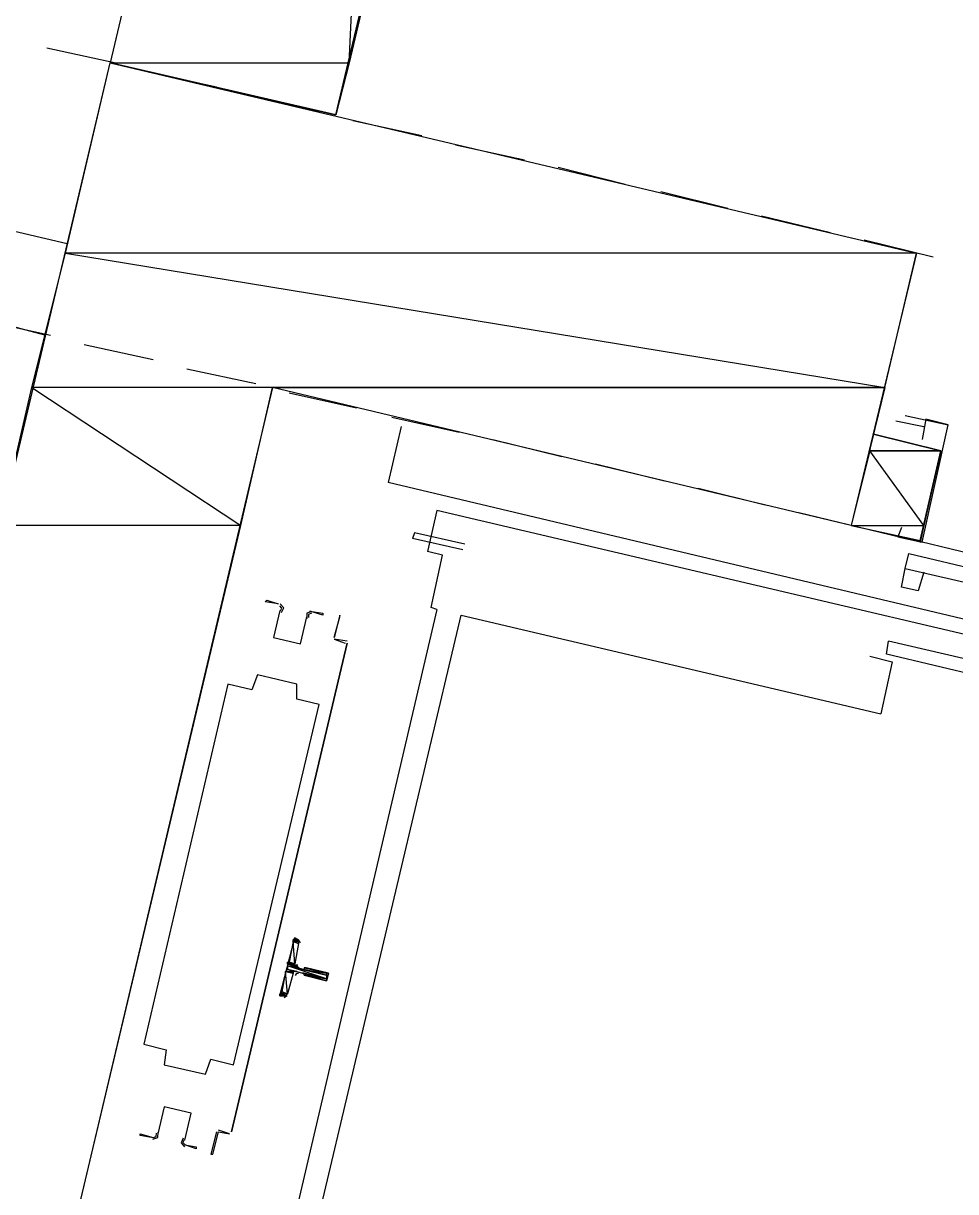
# Model space of a CAD drawing. Header units: feet. Extents: x -84 to 198, y -22 to 181.
# Drawn here: x 58.21 to 64.87, y 57.87 to 66.22 of the extents above; entities that cross this region are included whole.
import ezdxf

# ---------------------------------------------------------------- set-up
doc = ezdxf.new("R2010")
doc.units = ezdxf.units.FT
for name, color, linetype in [('A-LINEA', 7, 'CONTINUOUS'), ('A-LINEA-FINA', 9, 'CONTINUOUS'), ('A-MURO-CONCRETO', 8, 'CONTINUOUS')]:
    doc.layers.add(name, color=color, linetype=linetype)

msp = doc.modelspace()

# ---------------------------------------------------------------- linework, layer by layer
at = {"layer": 'A-LINEA'}
for p, q in [((58.3733, 66.0444), (58.8667, 65.9378)), ((58.3733, 66.0444), (58.8667, 65.9378)), ((59.1067, 65.8711), (59.5867, 65.7644)), ((59.1067, 65.8711), (59.5867, 65.7644)), ((59.84, 65.6978), (60.32, 65.5911)), ((59.84, 65.6978), (60.32, 65.5911)), ((60.56, 65.5244), (61.0533, 65.4178)), ((60.56, 65.5244), (61.0533, 65.4178)), ((61.2933, 65.3511), (61.7867, 65.2444)), ((61.2933, 65.3511), (61.7867, 65.2444)), ((62.0267, 65.1911), (62.5067, 65.0711)), ((62.0267, 65.1911), (62.5067, 65.0711)), ((62.76, 65.0178), (63.24, 64.8978)), ((62.76, 65.0178), (63.24, 64.8978)), ((63.48, 64.8444), (63.9733, 64.7244)), ((63.48, 64.8444), (63.9733, 64.7244)), ((58.52, 64.6444), (58, 64.7644)), ((58.52, 64.6444), (58, 64.7644)), ((64.2133, 64.6711), (64.7067, 64.5511)), ((64.2133, 64.6711), (64.7067, 64.5511)), ((58.36, 63.9911), (57.8533, 64.1244)), ((58.36, 63.9911), (57.8533, 64.1244)), ((57.92, 64.0978), (58.4, 63.9911)), ((57.92, 64.0978), (58.4, 63.9911)), ((58.64, 63.9244), (59.1333, 63.8178)), ((58.64, 63.9244), (59.1333, 63.8178)), ((59.3733, 63.7511), (59.8667, 63.6444)), ((59.3733, 63.7511), (59.8667, 63.6444)), ((60.1067, 63.5778), (60.5867, 63.4711)), ((60.1067, 63.5778), (60.5867, 63.4711)), ((60.84, 63.4044), (61.32, 63.2978)), ((60.84, 63.4044), (61.32, 63.2978)), ((64.44, 63.3778), (64.64, 63.3378)), ((64.5067, 63.4178), (64.8133, 63.3511)), ((60.9067, 63.3378), (60.8133, 62.9378)), ((60.9067, 63.3378), (60.8133, 62.9378)), ((61.56, 63.2444), (62.0533, 63.1244)), ((61.56, 63.2444), (62.0533, 63.1244)), ((64.6133, 62.5244), (64.76, 63.1644)), ((64.6133, 62.5244), (64.76, 63.1644)), ((62.2933, 63.0711), (62.7867, 62.9511)), ((62.2933, 63.0711), (62.7867, 62.9511)), ((68.7333, 61.0578), (60.8133, 62.9378)), ((68.7333, 61.0578), (60.8133, 62.9378)), ((63.0267, 62.8978), (63.5067, 62.7778)), ((63.0267, 62.8978), (63.5067, 62.7778)), ((61.16, 62.7378), (61.0933, 62.4444)), ((61.16, 62.7378), (61.0933, 62.4444)), ((68.1333, 61.0978), (61.16, 62.7378)), ((68.1333, 61.0978), (61.16, 62.7378)), ((63.7467, 62.7244), (64.24, 62.6044)), ((63.7467, 62.7244), (64.24, 62.6044)), ((61.3467, 62.4578), (60.9867, 62.5378)), ((61.3467, 62.4578), (60.9867, 62.5378)), ((64.48, 62.5511), (64.9733, 62.4311)), ((64.48, 62.5511), (64.9733, 62.4311)), ((64.5333, 62.4311), (68.0667, 61.5911)), ((64.5333, 62.4311), (68.0667, 61.5911)), ((64.5067, 62.3244), (68.04, 61.4978)), ((64.5067, 62.3244), (68.04, 61.4978)), ((64.64, 62.2978), (64.6, 62.1644)), ((64.64, 62.2978), (64.6, 62.1644)), ((61.16, 62.0311), (59.84, 56.3911)), ((61.16, 62.0311), (59.84, 56.3911)), ((60, 56.3511), (61.3333, 61.9911)), ((60, 56.3511), (61.3333, 61.9911)), ((61.3333, 61.9911), (64.3333, 61.2844)), ((61.3333, 61.9911), (64.3333, 61.2844)), ((60.52, 61.7911), (59.6933, 58.2978)), ((59.6933, 58.2978), (60.52, 61.7911)), ((60.52, 61.7911), (59.6933, 58.2978)), ((59.6933, 58.2978), (60.52, 61.7911)), ((60.52, 61.8044), (60.4267, 61.8178)), ((60.4267, 61.8178), (60.5067, 61.7911)), ((60.52, 61.8044), (60.4267, 61.8178)), ((60.4267, 61.8178), (60.5067, 61.7911)), ((60.44, 61.8178), (60.44, 61.8178)), ((60.44, 61.8178), (60.44, 61.8178)), ((60.44, 61.8178), (60.44, 61.8178)), ((60.44, 61.8178), (60.44, 61.8178)), ((60.5067, 61.7911), (60.5067, 61.7911)), ((60.5067, 61.7911), (60.5067, 61.7911)), ((64.3733, 61.7111), (64.3867, 61.8044)), ((64.3733, 61.7111), (64.3867, 61.8044)), ((67.92, 60.9778), (64.3867, 61.8044)), ((67.92, 60.9778), (64.3867, 61.8044)), ((67.8933, 60.8711), (64.3733, 61.7111)), ((67.8933, 60.8711), (64.3733, 61.7111)), ((60.1733, 59.6444), (60.1467, 59.4978)), ((60.1733, 59.6444), (60.1467, 59.4978)), ((60.1864, 59.6479), (60.1713, 59.6706)), ((60.1864, 59.6479), (60.1713, 59.6706)), ((60.1733, 59.4711), (60.2133, 59.4578)), ((60.1733, 59.4711), (60.2133, 59.4578)), ((60.1333, 59.4311), (60.0933, 59.2844)), ((60.1333, 59.4311), (60.0933, 59.2844)), ((60.0687, 59.2583), (60.0924, 59.2718)), ((60.0687, 59.2583), (60.0924, 59.2718)), ((59.68, 58.2844), (59.6, 58.3111)), ((59.68, 58.2844), (59.6, 58.3111)), ((59.6, 58.2978), (59.6, 58.2978)), ((59.6, 58.2978), (59.6, 58.2978)), ((59.68, 58.2978), (59.68, 58.2978)), ((59.68, 58.2978), (59.68, 58.2978)), ((59.68, 58.2978), (59.68, 58.2978)), ((59.68, 58.2978), (59.68, 58.2978))]:
    msp.add_line(p, q, dxfattribs=at)
for points in [[(60.44, 65.5644), (62.6667, 74.9644), (61.0533, 75.3511), (58.8267, 65.9378), (60.44, 65.5644)], [(60.44, 65.5644), (62.6667, 74.9644), (61.0533, 75.3511), (58.8267, 65.9378), (60.44, 65.5644)], [(62.2, 54.5244), (61.7467, 52.5778), (55.9867, 53.9378), (58.8267, 65.9378), (64.5867, 64.5778), (64.12, 62.6311), (59.9867, 63.6178), (58.0667, 55.4978), (62.2, 54.5244)], [(62.2, 54.5244), (61.7467, 52.5778), (55.9867, 53.9378), (58.8267, 65.9378), (64.5867, 64.5778), (64.12, 62.6311), (59.9867, 63.6178), (58.0667, 55.4978), (62.2, 54.5244)], [(64.48, 62.6178), (64.4533, 62.5511), (64.6267, 62.5111), (64.8133, 63.3511), (64.6533, 63.3911), (64.6267, 63.2444)], [(64.48, 62.6178), (64.4533, 62.5511), (64.6267, 62.5111), (64.8133, 63.3511), (64.6533, 63.3911), (64.6267, 63.2444)], [(64.76, 63.1644), (64.28, 63.2844), (64.12, 62.6311), (64.6133, 62.5244)], [(64.76, 63.1644), (64.28, 63.2844), (64.12, 62.6311), (64.6133, 62.5244)], [(61.36, 62.4978), (61, 62.5778), (60.9867, 62.5378)], [(61.36, 62.4978), (61, 62.5778), (60.9867, 62.5378)], [(61.16, 62.0311), (61.12, 62.0444), (61.2, 62.4178), (61.0933, 62.4444)], [(61.16, 62.0311), (61.12, 62.0444), (61.2, 62.4178), (61.0933, 62.4444)], [(64.6, 62.1644), (64.48, 62.1911), (64.5067, 62.3244), (64.5333, 62.4311)], [(64.6, 62.1644), (64.48, 62.1911), (64.5067, 62.3244), (64.5333, 62.4311)], [(60.0267, 62.0711), (59.9333, 62.0844), (59.9467, 62.0978), (60.0267, 62.0711)], [(60.0267, 62.0711), (59.9333, 62.0844), (59.9467, 62.0978), (60.0267, 62.0711)], [(60.044, 62.0208), (60.0531, 62.0409), (60.0381, 62.0572)], [(60.044, 62.0208), (60.0531, 62.0409), (60.0381, 62.0572)], [(60.051, 62.0095), (60.0663, 62.043), (60.0413, 62.0701)], [(60.051, 62.0095), (60.0663, 62.043), (60.0413, 62.0701)], [(60.0397, 62.0235), (59.9942, 61.8309), (60.1869, 61.7853), (60.2325, 61.9779)], [(60.0397, 62.0235), (59.9942, 61.8309), (60.1869, 61.7853), (60.2325, 61.9779)], [(60.0397, 62.0235), (59.9942, 61.8309), (60.1869, 61.7853), (60.2325, 61.9779)], [(60.0397, 62.0235), (59.9942, 61.8309), (60.1869, 61.7853), (60.2325, 61.9779)], [(60.2673, 62.017), (60.2329, 62.0039), (60.2315, 61.9671)], [(60.2673, 62.017), (60.2329, 62.0039), (60.2315, 61.9671)], [(60.2644, 62.004), (60.2438, 61.9961), (60.2429, 61.9741)], [(60.2644, 62.004), (60.2438, 61.9961), (60.2429, 61.9741)], [(60.2533, 62.0178), (60.3467, 62.0044), (60.3467, 61.9911), (60.2533, 62.0178)], [(60.2533, 62.0178), (60.3467, 62.0044), (60.3467, 61.9911), (60.2533, 62.0178)], [(60.4267, 61.8311), (60.4667, 61.9778), (60.4667, 61.9911), (60.4267, 61.8311)], [(60.4267, 61.8311), (60.4667, 61.9778), (60.4667, 61.9911), (60.4267, 61.8311)], [(64.2533, 61.6978), (64.4133, 61.6578), (64.3333, 61.2844)], [(64.2533, 61.6978), (64.4133, 61.6578), (64.3333, 61.2844)], [(59.6667, 61.4978), (59.0667, 58.9244), (59.2267, 58.8844), (59.2133, 58.7778), (59.5067, 58.7111), (59.5467, 58.8178), (59.7067, 58.7778), (60.32, 61.3511), (60.16, 61.3911), (60.16, 61.4978), (59.88, 61.5644), (59.84, 61.4578), (59.6667, 61.4978)], [(59.6667, 61.4978), (59.0667, 58.9244), (59.2267, 58.8844), (59.2133, 58.7778), (59.5067, 58.7111), (59.5467, 58.8178), (59.7067, 58.7778), (60.32, 61.3511), (60.16, 61.3911), (60.16, 61.4978), (59.88, 61.5644), (59.84, 61.4578), (59.6667, 61.4978)], [(60.0667, 59.2711), (60.04, 59.2711), (60.1467, 59.6844), (60.16, 59.6711)], [(60.0667, 59.2711), (60.04, 59.2711), (60.1467, 59.6844), (60.16, 59.6711)], [(60.16, 59.4444), (60.2, 59.4311), (60.2, 59.4311)], [(60.16, 59.4444), (60.2, 59.4311), (60.2, 59.4311)], [(60.1605, 59.4957), (60.163, 59.4806), (60.1754, 59.4716)], [(60.1605, 59.4957), (60.163, 59.4806), (60.1754, 59.4716)], [(60.2267, 59.4711), (60.3867, 59.4311), (60.3733, 59.3778), (60.2133, 59.4178)], [(60.2267, 59.4711), (60.2133, 59.4711), (60.2133, 59.4711)], [(60.2267, 59.4711), (60.3867, 59.4311), (60.3733, 59.3778), (60.2133, 59.4178)], [(60.2267, 59.4711), (60.2133, 59.4711), (60.2133, 59.4711)], [(60.1713, 59.4306), (60.1562, 59.4281), (60.1472, 59.4157)], [(60.1713, 59.4306), (60.1562, 59.4281), (60.1472, 59.4157)], [(59.3603, 58.2387), (59.4058, 58.4313), (59.2131, 58.4769), (59.1675, 58.2843)], [(59.3603, 58.2387), (59.4058, 58.4313), (59.2131, 58.4769), (59.1675, 58.2843)], [(59.3603, 58.2387), (59.4058, 58.4313), (59.2131, 58.4769), (59.1675, 58.2843)], [(59.3603, 58.2387), (59.4058, 58.4313), (59.2131, 58.4769), (59.1675, 58.2843)], [(59.12, 58.2578), (59.04, 58.2711), (59.04, 58.2844), (59.1333, 58.2578)], [(59.12, 58.2578), (59.04, 58.2711), (59.04, 58.2844), (59.1333, 58.2578)], [(59.1327, 58.2453), (59.1671, 58.2583), (59.1685, 58.2951)], [(59.1327, 58.2453), (59.1671, 58.2583), (59.1685, 58.2951)], [(59.1356, 58.2583), (59.1562, 58.2661), (59.1571, 58.2882)], [(59.1356, 58.2583), (59.1562, 58.2661), (59.1571, 58.2882)], [(59.5867, 58.2978), (59.5467, 58.1378), (59.56, 58.1378), (59.6, 58.2978), (59.68, 58.2844)], [(59.5867, 58.2978), (59.5467, 58.1378), (59.56, 58.1378), (59.6, 58.2978), (59.68, 58.2844)], [(59.349, 58.2527), (59.3337, 58.2192), (59.3587, 58.1921)], [(59.349, 58.2527), (59.3337, 58.2192), (59.3587, 58.1921)], [(59.356, 58.2414), (59.3469, 58.2213), (59.3619, 58.205)], [(59.356, 58.2414), (59.3469, 58.2213), (59.3619, 58.205)], [(59.36, 58.2044), (59.44, 58.1911), (59.44, 58.1778), (59.36, 58.2044)], [(59.36, 58.2044), (59.44, 58.1911), (59.44, 58.1778), (59.36, 58.2044)]]:
    msp.add_lwpolyline(points, dxfattribs=at)
at = {"layer": 'A-LINEA-FINA'}
for p, q in [((60.1333, 59.6711), (60.1733, 59.6578)), ((60.1333, 59.6711), (60.1733, 59.6711)), ((60.1333, 59.6711), (60.1733, 59.6578)), ((60.1333, 59.6711), (60.1733, 59.6711)), ((60.1467, 59.6844), (60.16, 59.6711)), ((60.1467, 59.6844), (60.16, 59.6711)), ((60.08, 59.4444), (60.1333, 59.4311)), ((60.08, 59.4444), (60.1333, 59.4311)), ((60.08, 59.4444), (60.1333, 59.4311)), ((60.08, 59.4444), (60.1333, 59.4311)), ((60.0933, 59.4978), (60.16, 59.4711)), ((60.0933, 59.4978), (60.16, 59.4844)), ((60.0933, 59.4978), (60.1467, 59.4844)), ((60.0933, 59.4978), (60.16, 59.4711)), ((60.0933, 59.4978), (60.16, 59.4844)), ((60.0933, 59.4978), (60.1467, 59.4844)), ((60.0933, 59.4578), (60.1467, 59.4444)), ((60.0933, 59.4578), (60.1467, 59.4444)), ((60.2133, 59.4711), (60.3867, 59.4311)), ((60.2133, 59.4711), (60.3867, 59.4311)), ((60.2133, 59.4711), (60.3867, 59.4311)), ((60.2133, 59.4711), (60.3867, 59.4311)), ((60.2133, 59.4578), (60.3733, 59.4178)), ((60.2133, 59.4578), (60.3733, 59.4178)), ((60.2133, 59.4311), (60.3733, 59.3911)), ((60.2133, 59.4311), (60.3733, 59.3911)), ((60.2133, 59.4178), (60.3733, 59.3778)), ((60.2133, 59.4178), (60.3733, 59.3778)), ((60.04, 59.2844), (60.08, 59.2711)), ((60.04, 59.2844), (60.08, 59.2711)), ((60.04, 59.2711), (60.0667, 59.2711)), ((60.04, 59.2711), (60.0667, 59.2711)), ((60.0533, 59.2844), (60.08, 59.2711)), ((60.0533, 59.2844), (60.08, 59.2711))]:
    msp.add_line(p, q, dxfattribs=at)
for points in [[(60.1067, 59.5111), (60.1467, 59.4978), (60.1333, 59.6578), (60.1067, 59.5111)], [(60.1067, 59.5111), (60.1467, 59.4978), (60.1333, 59.6578), (60.1067, 59.5111)], [(60.1333, 59.6711), (60.1733, 59.6711), (60.1467, 59.6844), (60.1333, 59.6711)], [(60.1333, 59.6711), (60.1733, 59.6711), (60.1467, 59.6844), (60.1333, 59.6711)], [(60.1733, 59.6711), (60.1333, 59.6711), (60.1733, 59.6578), (60.1733, 59.6711)], [(60.1733, 59.6578), (60.1333, 59.6711), (60.1333, 59.6711), (60.1733, 59.6578)], [(60.1333, 59.6711), (60.1333, 59.6711), (60.1733, 59.6578), (60.1333, 59.6711)], [(60.1333, 59.6711), (60.1733, 59.6578), (60.1333, 59.6578), (60.1333, 59.6711), (60.1333, 59.6711)], [(60.1733, 59.6578), (60.1333, 59.6711), (60.1333, 59.6711), (60.1733, 59.6578)], [(60.1333, 59.6711), (60.1333, 59.6711), (60.1733, 59.6711), (60.1333, 59.6711)], [(60.1733, 59.6711), (60.1333, 59.6711), (60.1333, 59.6711), (60.1733, 59.6711)], [(60.1333, 59.6711), (60.1333, 59.6711), (60.1733, 59.6711), (60.1333, 59.6711), (60.1333, 59.6711)], [(60.1733, 59.6711), (60.1333, 59.6711), (60.1733, 59.6578), (60.1733, 59.6711)], [(60.1733, 59.6578), (60.1333, 59.6711), (60.1333, 59.6711), (60.1733, 59.6578)], [(60.1333, 59.6711), (60.1333, 59.6711), (60.1733, 59.6578), (60.1333, 59.6711)], [(60.1333, 59.6711), (60.1733, 59.6578), (60.1333, 59.6578), (60.1333, 59.6711), (60.1333, 59.6711)], [(60.1733, 59.6578), (60.1333, 59.6711), (60.1333, 59.6711), (60.1733, 59.6578)], [(60.1333, 59.6711), (60.1333, 59.6711), (60.1733, 59.6711), (60.1333, 59.6711)], [(60.1733, 59.6711), (60.1333, 59.6711), (60.1333, 59.6711), (60.1733, 59.6711)], [(60.1333, 59.6711), (60.1333, 59.6711), (60.1733, 59.6711), (60.1333, 59.6711), (60.1333, 59.6711)], [(60.1467, 59.4978), (60.1333, 59.6578), (60.1733, 59.6444), (60.1467, 59.4978)], [(60.1333, 59.6578), (60.1733, 59.6444), (60.1733, 59.6578), (60.1333, 59.6578), (60.1333, 59.6578)], [(60.1733, 59.6444), (60.1333, 59.6578), (60.1333, 59.6578), (60.1733, 59.6444), (60.1733, 59.6444)], [(60.1467, 59.4978), (60.1333, 59.6578), (60.1733, 59.6444), (60.1467, 59.4978)], [(60.1333, 59.6578), (60.1733, 59.6444), (60.1733, 59.6578), (60.1333, 59.6578), (60.1333, 59.6578)], [(60.1733, 59.6444), (60.1333, 59.6578), (60.1333, 59.6578), (60.1733, 59.6444), (60.1733, 59.6444)], [(60.1733, 59.6711), (60.1467, 59.6844), (60.16, 59.6711), (60.1733, 59.6711)], [(60.16, 59.6711), (60.1467, 59.6844), (60.1467, 59.6844), (60.16, 59.6711), (60.16, 59.6711)], [(60.1733, 59.6711), (60.1467, 59.6844), (60.16, 59.6711), (60.1733, 59.6711)], [(60.16, 59.6711), (60.1467, 59.6844), (60.1467, 59.6844), (60.16, 59.6711), (60.16, 59.6711)], [(60.0533, 59.2978), (60.0933, 59.2844), (60.08, 59.4444), (60.0533, 59.2978)], [(60.0533, 59.2978), (60.0933, 59.2844), (60.08, 59.4444), (60.0533, 59.2978)], [(60.08, 59.4444), (60.1333, 59.4444), (60.0933, 59.4578), (60.08, 59.4444)], [(60.08, 59.4444), (60.1333, 59.4444), (60.0933, 59.4578), (60.08, 59.4444)], [(60.0933, 59.2844), (60.08, 59.4444), (60.1333, 59.4311), (60.0933, 59.2844)], [(60.1333, 59.4311), (60.08, 59.4444), (60.08, 59.4444), (60.1333, 59.4311)], [(60.08, 59.4444), (60.08, 59.4444), (60.1333, 59.4311), (60.08, 59.4444)], [(60.1333, 59.4311), (60.08, 59.4444), (60.1333, 59.4444), (60.1333, 59.4311), (60.1333, 59.4311)], [(60.1333, 59.4311), (60.08, 59.4444), (60.08, 59.4444), (60.1333, 59.4311), (60.1333, 59.4311)], [(60.0933, 59.2844), (60.08, 59.4444), (60.1333, 59.4311), (60.0933, 59.2844)], [(60.1333, 59.4311), (60.08, 59.4444), (60.08, 59.4444), (60.1333, 59.4311)], [(60.08, 59.4444), (60.08, 59.4444), (60.1333, 59.4311), (60.08, 59.4444)], [(60.1333, 59.4311), (60.08, 59.4444), (60.1333, 59.4444), (60.1333, 59.4311), (60.1333, 59.4311)], [(60.1333, 59.4311), (60.08, 59.4444), (60.08, 59.4444), (60.1333, 59.4311), (60.1333, 59.4311)], [(60.0933, 59.5111), (60.0933, 59.5111), (60.1467, 59.4978), (60.0933, 59.5111)], [(60.0933, 59.5111), (60.1467, 59.4978), (60.0933, 59.4978), (60.0933, 59.5111), (60.0933, 59.5111)], [(60.1067, 59.5111), (60.1467, 59.4978), (60.0933, 59.5111), (60.1067, 59.5111), (60.1067, 59.5111)], [(60.0933, 59.5111), (60.0933, 59.5111), (60.1467, 59.4978), (60.0933, 59.5111)], [(60.0933, 59.5111), (60.1467, 59.4978), (60.0933, 59.4978), (60.0933, 59.5111), (60.0933, 59.5111)], [(60.1067, 59.5111), (60.1467, 59.4978), (60.0933, 59.5111), (60.1067, 59.5111), (60.1067, 59.5111)], [(60.0933, 59.4844), (60.1733, 59.4711), (60.0933, 59.4978), (60.0933, 59.4844)], [(60.1733, 59.4711), (60.0933, 59.4978), (60.16, 59.4711), (60.1733, 59.4711), (60.1733, 59.4711)], [(60.16, 59.4711), (60.0933, 59.4978), (60.0933, 59.4978), (60.16, 59.4711)], [(60.0933, 59.4978), (60.0933, 59.4978), (60.16, 59.4711), (60.0933, 59.4978), (60.0933, 59.4978)], [(60.16, 59.4711), (60.0933, 59.4978), (60.16, 59.4844), (60.16, 59.4711), (60.16, 59.4711)], [(60.16, 59.4844), (60.0933, 59.4978), (60.0933, 59.4978), (60.16, 59.4844)], [(60.0933, 59.4978), (60.0933, 59.4978), (60.16, 59.4844), (60.0933, 59.4978), (60.0933, 59.4978)], [(60.16, 59.4844), (60.0933, 59.4978), (60.1467, 59.4844), (60.16, 59.4844), (60.16, 59.4844)], [(60.1467, 59.4844), (60.0933, 59.4978), (60.0933, 59.4978), (60.1467, 59.4844)], [(60.0933, 59.4978), (60.0933, 59.4978), (60.1467, 59.4844), (60.0933, 59.4978), (60.0933, 59.4978)], [(60.1467, 59.4844), (60.0933, 59.4978), (60.1467, 59.4978), (60.1467, 59.4844), (60.1467, 59.4844)], [(60.0933, 59.4844), (60.1733, 59.4711), (60.0933, 59.4978), (60.0933, 59.4844)], [(60.1733, 59.4711), (60.0933, 59.4978), (60.16, 59.4711), (60.1733, 59.4711), (60.1733, 59.4711)], [(60.16, 59.4711), (60.0933, 59.4978), (60.0933, 59.4978), (60.16, 59.4711)], [(60.0933, 59.4978), (60.0933, 59.4978), (60.16, 59.4711), (60.0933, 59.4978), (60.0933, 59.4978)], [(60.16, 59.4711), (60.0933, 59.4978), (60.16, 59.4844), (60.16, 59.4711), (60.16, 59.4711)], [(60.16, 59.4844), (60.0933, 59.4978), (60.0933, 59.4978), (60.16, 59.4844)], [(60.0933, 59.4978), (60.0933, 59.4978), (60.16, 59.4844), (60.0933, 59.4978), (60.0933, 59.4978)], [(60.16, 59.4844), (60.0933, 59.4978), (60.1467, 59.4844), (60.16, 59.4844), (60.16, 59.4844)], [(60.1467, 59.4844), (60.0933, 59.4978), (60.0933, 59.4978), (60.1467, 59.4844)], [(60.0933, 59.4978), (60.0933, 59.4978), (60.1467, 59.4844), (60.0933, 59.4978), (60.0933, 59.4978)], [(60.1467, 59.4844), (60.0933, 59.4978), (60.1467, 59.4978), (60.1467, 59.4844), (60.1467, 59.4844)], [(60.0933, 59.4578), (60.3733, 59.3911), (60.0933, 59.4844), (60.0933, 59.4578)], [(60.3733, 59.3911), (60.0933, 59.4844), (60.3733, 59.4178), (60.3733, 59.3911), (60.3733, 59.3911)], [(60.0933, 59.4578), (60.3733, 59.3911), (60.0933, 59.4844), (60.0933, 59.4578)], [(60.3733, 59.3911), (60.0933, 59.4844), (60.3733, 59.4178), (60.3733, 59.3911), (60.3733, 59.3911)], [(60.1333, 59.4444), (60.0933, 59.4578), (60.1467, 59.4444), (60.1333, 59.4444), (60.1333, 59.4444)], [(60.1467, 59.4444), (60.0933, 59.4578), (60.0933, 59.4578), (60.1467, 59.4444)], [(60.0933, 59.4578), (60.0933, 59.4578), (60.1467, 59.4444), (60.0933, 59.4578), (60.0933, 59.4578)], [(60.1467, 59.4444), (60.0933, 59.4578), (60.0933, 59.4578), (60.1467, 59.4444)], [(60.0933, 59.4578), (60.0933, 59.4578), (60.1467, 59.4444), (60.0933, 59.4578), (60.0933, 59.4578)], [(60.1467, 59.4444), (60.0933, 59.4578), (60.0933, 59.4578), (60.1467, 59.4444)], [(60.0933, 59.4578), (60.0933, 59.4578), (60.1467, 59.4444), (60.0933, 59.4578), (60.0933, 59.4578)], [(60.1467, 59.4444), (60.0933, 59.4578), (60.16, 59.4444), (60.1467, 59.4444), (60.1467, 59.4444)], [(60.16, 59.4444), (60.0933, 59.4578), (60.0933, 59.4578), (60.16, 59.4444)], [(60.0933, 59.4578), (60.0933, 59.4578), (60.16, 59.4444), (60.0933, 59.4578), (60.0933, 59.4578)], [(60.1333, 59.4444), (60.0933, 59.4578), (60.1467, 59.4444), (60.1333, 59.4444), (60.1333, 59.4444)], [(60.1467, 59.4444), (60.0933, 59.4578), (60.0933, 59.4578), (60.1467, 59.4444)], [(60.0933, 59.4578), (60.0933, 59.4578), (60.1467, 59.4444), (60.0933, 59.4578), (60.0933, 59.4578)], [(60.1467, 59.4444), (60.0933, 59.4578), (60.0933, 59.4578), (60.1467, 59.4444)], [(60.0933, 59.4578), (60.0933, 59.4578), (60.1467, 59.4444), (60.0933, 59.4578), (60.0933, 59.4578)], [(60.1467, 59.4444), (60.0933, 59.4578), (60.0933, 59.4578), (60.1467, 59.4444)], [(60.0933, 59.4578), (60.0933, 59.4578), (60.1467, 59.4444), (60.0933, 59.4578), (60.0933, 59.4578)], [(60.1467, 59.4444), (60.0933, 59.4578), (60.16, 59.4444), (60.1467, 59.4444), (60.1467, 59.4444)], [(60.16, 59.4444), (60.0933, 59.4578), (60.0933, 59.4578), (60.16, 59.4444)], [(60.0933, 59.4578), (60.0933, 59.4578), (60.16, 59.4444), (60.0933, 59.4578), (60.0933, 59.4578)], [(60.1067, 59.5111), (60.1067, 59.5111), (60.1467, 59.4978), (60.1067, 59.5111)], [(60.1067, 59.5111), (60.1067, 59.5111), (60.1467, 59.4978), (60.1067, 59.5111)], [(60.2133, 59.4578), (60.3733, 59.4311), (60.2133, 59.4711), (60.2133, 59.4578)], [(60.3733, 59.4311), (60.2133, 59.4711), (60.3867, 59.4311), (60.3733, 59.4311)], [(60.3867, 59.4311), (60.2133, 59.4711), (60.2133, 59.4711), (60.3867, 59.4311), (60.3867, 59.4311)], [(60.3867, 59.4311), (60.2133, 59.4711), (60.2133, 59.4711), (60.3867, 59.4311)], [(60.2133, 59.4711), (60.2133, 59.4711), (60.3867, 59.4311), (60.2133, 59.4711), (60.2133, 59.4711)], [(60.3867, 59.4311), (60.2133, 59.4711), (60.2133, 59.4711), (60.3867, 59.4311)], [(60.2133, 59.4711), (60.2133, 59.4711), (60.3867, 59.4311), (60.2133, 59.4711)], [(60.3867, 59.4311), (60.2133, 59.4711), (60.2133, 59.4711), (60.3867, 59.4311), (60.3867, 59.4311)], [(60.3867, 59.4311), (60.2133, 59.4711), (60.2133, 59.4711), (60.3867, 59.4311)], [(60.2133, 59.4711), (60.2133, 59.4711), (60.3867, 59.4311), (60.2133, 59.4711), (60.2133, 59.4711)], [(60.2267, 59.4711), (60.3867, 59.4311), (60.2133, 59.4711), (60.2267, 59.4711), (60.2267, 59.4711)], [(60.2133, 59.4578), (60.3733, 59.4311), (60.2133, 59.4711), (60.2133, 59.4578)], [(60.3733, 59.4311), (60.2133, 59.4711), (60.3867, 59.4311), (60.3733, 59.4311)], [(60.3867, 59.4311), (60.2133, 59.4711), (60.2133, 59.4711), (60.3867, 59.4311), (60.3867, 59.4311)], [(60.3867, 59.4311), (60.2133, 59.4711), (60.2133, 59.4711), (60.3867, 59.4311)], [(60.2133, 59.4711), (60.2133, 59.4711), (60.3867, 59.4311), (60.2133, 59.4711), (60.2133, 59.4711)], [(60.3867, 59.4311), (60.2133, 59.4711), (60.2133, 59.4711), (60.3867, 59.4311)], [(60.2133, 59.4711), (60.2133, 59.4711), (60.3867, 59.4311), (60.2133, 59.4711)], [(60.3867, 59.4311), (60.2133, 59.4711), (60.2133, 59.4711), (60.3867, 59.4311), (60.3867, 59.4311)], [(60.3867, 59.4311), (60.2133, 59.4711), (60.2133, 59.4711), (60.3867, 59.4311)], [(60.2133, 59.4711), (60.2133, 59.4711), (60.3867, 59.4311), (60.2133, 59.4711), (60.2133, 59.4711)], [(60.2267, 59.4711), (60.3867, 59.4311), (60.2133, 59.4711), (60.2267, 59.4711), (60.2267, 59.4711)], [(60.3733, 59.4178), (60.2133, 59.4578), (60.2133, 59.4578), (60.3733, 59.4178)], [(60.2133, 59.4578), (60.2133, 59.4578), (60.3733, 59.4178), (60.2133, 59.4578), (60.2133, 59.4578)], [(60.3733, 59.4178), (60.2133, 59.4578), (60.3733, 59.4311), (60.3733, 59.4178), (60.3733, 59.4178)], [(60.3733, 59.4178), (60.2133, 59.4578), (60.2133, 59.4578), (60.3733, 59.4178)], [(60.2133, 59.4578), (60.2133, 59.4578), (60.3733, 59.4178), (60.2133, 59.4578), (60.2133, 59.4578)], [(60.3733, 59.4178), (60.2133, 59.4578), (60.3733, 59.4311), (60.3733, 59.4178), (60.3733, 59.4178)], [(60.2267, 59.4711), (60.2267, 59.4711), (60.3867, 59.4311), (60.2267, 59.4711)], [(60.2267, 59.4711), (60.2267, 59.4711), (60.3867, 59.4311), (60.2267, 59.4711)], [(60.2, 59.4311), (60.2, 59.4311), (60.3733, 59.3911), (60.2, 59.4311)], [(60.2, 59.4311), (60.3733, 59.3911), (60.2133, 59.4311), (60.2, 59.4311), (60.2, 59.4311)], [(60.3733, 59.3911), (60.2, 59.4311), (60.2, 59.4311), (60.3733, 59.3911)], [(60.2, 59.4311), (60.2, 59.4311), (60.3733, 59.3911), (60.2, 59.4311), (60.2, 59.4311)], [(60.3733, 59.3911), (60.2, 59.4311), (60.2, 59.4311), (60.3733, 59.3911)], [(60.2, 59.4311), (60.2, 59.4311), (60.3733, 59.3911), (60.2, 59.4311), (60.2, 59.4311)], [(60.3733, 59.3911), (60.2, 59.4311), (60.2, 59.4311), (60.3733, 59.3911)], [(60.2, 59.4311), (60.2, 59.4311), (60.3733, 59.3911), (60.2, 59.4311), (60.2, 59.4311)], [(60.2, 59.4311), (60.2, 59.4311), (60.3733, 59.3911), (60.2, 59.4311)], [(60.2, 59.4311), (60.3733, 59.3911), (60.2133, 59.4311), (60.2, 59.4311), (60.2, 59.4311)], [(60.3733, 59.3911), (60.2, 59.4311), (60.2, 59.4311), (60.3733, 59.3911)], [(60.2, 59.4311), (60.2, 59.4311), (60.3733, 59.3911), (60.2, 59.4311), (60.2, 59.4311)], [(60.3733, 59.3911), (60.2, 59.4311), (60.2, 59.4311), (60.3733, 59.3911)], [(60.2, 59.4311), (60.2, 59.4311), (60.3733, 59.3911), (60.2, 59.4311), (60.2, 59.4311)], [(60.3733, 59.3911), (60.2, 59.4311), (60.2, 59.4311), (60.3733, 59.3911)], [(60.2, 59.4311), (60.2, 59.4311), (60.3733, 59.3911), (60.2, 59.4311), (60.2, 59.4311)], [(60.3733, 59.3911), (60.2133, 59.4311), (60.2133, 59.4311), (60.3733, 59.3911)], [(60.2133, 59.4311), (60.2133, 59.4311), (60.3733, 59.3911), (60.2133, 59.4311)], [(60.2133, 59.4311), (60.3733, 59.3911), (60.2133, 59.4178), (60.2133, 59.4311), (60.2133, 59.4311)], [(60.3733, 59.3911), (60.2133, 59.4311), (60.2133, 59.4311), (60.3733, 59.3911)], [(60.2133, 59.4311), (60.2133, 59.4311), (60.3733, 59.3911), (60.2133, 59.4311), (60.2133, 59.4311)], [(60.3733, 59.3911), (60.2133, 59.4311), (60.2133, 59.4311), (60.3733, 59.3911)], [(60.2133, 59.4311), (60.2133, 59.4311), (60.3733, 59.3911), (60.2133, 59.4311), (60.2133, 59.4311)], [(60.3733, 59.3911), (60.2133, 59.4311), (60.2133, 59.4311), (60.3733, 59.3911)], [(60.2133, 59.4311), (60.2133, 59.4311), (60.3733, 59.3911), (60.2133, 59.4311)], [(60.2133, 59.4311), (60.3733, 59.3911), (60.2133, 59.4178), (60.2133, 59.4311), (60.2133, 59.4311)], [(60.3733, 59.3911), (60.2133, 59.4311), (60.2133, 59.4311), (60.3733, 59.3911)], [(60.2133, 59.4311), (60.2133, 59.4311), (60.3733, 59.3911), (60.2133, 59.4311), (60.2133, 59.4311)], [(60.3733, 59.3911), (60.2133, 59.4311), (60.2133, 59.4311), (60.3733, 59.3911)], [(60.2133, 59.4311), (60.2133, 59.4311), (60.3733, 59.3911), (60.2133, 59.4311), (60.2133, 59.4311)], [(60.3733, 59.3778), (60.2133, 59.4178), (60.3733, 59.3911), (60.3733, 59.3778), (60.3733, 59.3778)], [(60.3733, 59.3778), (60.2133, 59.4178), (60.3733, 59.3911), (60.3733, 59.3778), (60.3733, 59.3778)], [(60.08, 59.2711), (60.04, 59.2844), (60.04, 59.2844), (60.08, 59.2711)], [(60.04, 59.2844), (60.04, 59.2844), (60.08, 59.2711), (60.04, 59.2844)], [(60.04, 59.2844), (60.08, 59.2711), (60.04, 59.2711), (60.04, 59.2844), (60.04, 59.2844)], [(60.0533, 59.2844), (60.08, 59.2711), (60.04, 59.2844), (60.0533, 59.2844), (60.0533, 59.2844)], [(60.08, 59.2711), (60.04, 59.2844), (60.04, 59.2844), (60.08, 59.2711)], [(60.04, 59.2844), (60.04, 59.2844), (60.08, 59.2711), (60.04, 59.2844)], [(60.04, 59.2844), (60.08, 59.2711), (60.04, 59.2711), (60.04, 59.2844), (60.04, 59.2844)], [(60.0533, 59.2844), (60.08, 59.2711), (60.04, 59.2844), (60.0533, 59.2844), (60.0533, 59.2844)], [(60.08, 59.2711), (60.0667, 59.2711), (60.04, 59.2711), (60.08, 59.2711)], [(60.0667, 59.2711), (60.04, 59.2711), (60.04, 59.2711), (60.0667, 59.2711)], [(60.04, 59.2711), (60.04, 59.2711), (60.0667, 59.2711), (60.04, 59.2711)], [(60.0667, 59.2711), (60.04, 59.2711), (60.04, 59.2711), (60.0667, 59.2711)], [(60.04, 59.2711), (60.04, 59.2711), (60.0667, 59.2711), (60.04, 59.2711), (60.04, 59.2711)], [(60.08, 59.2711), (60.0667, 59.2711), (60.04, 59.2711), (60.08, 59.2711)], [(60.0667, 59.2711), (60.04, 59.2711), (60.04, 59.2711), (60.0667, 59.2711)], [(60.04, 59.2711), (60.04, 59.2711), (60.0667, 59.2711), (60.04, 59.2711)], [(60.0667, 59.2711), (60.04, 59.2711), (60.04, 59.2711), (60.0667, 59.2711)], [(60.04, 59.2711), (60.04, 59.2711), (60.0667, 59.2711), (60.04, 59.2711), (60.04, 59.2711)], [(60.0533, 59.2978), (60.0533, 59.2978), (60.0933, 59.2844), (60.0533, 59.2978)], [(60.0533, 59.2978), (60.0933, 59.2844), (60.0533, 59.2844), (60.0533, 59.2978), (60.0533, 59.2978)], [(60.0533, 59.2978), (60.0533, 59.2978), (60.0933, 59.2844), (60.0533, 59.2978)], [(60.0533, 59.2978), (60.0933, 59.2844), (60.0533, 59.2844), (60.0533, 59.2978), (60.0533, 59.2978)], [(60.0533, 59.2844), (60.0533, 59.2844), (60.08, 59.2711), (60.0533, 59.2844)], [(60.08, 59.2711), (60.0533, 59.2844), (60.0933, 59.2844), (60.08, 59.2711), (60.08, 59.2711)], [(60.0533, 59.2844), (60.0533, 59.2844), (60.08, 59.2711), (60.0533, 59.2844)], [(60.08, 59.2711), (60.0533, 59.2844), (60.0933, 59.2844), (60.08, 59.2711), (60.08, 59.2711)]]:
    msp.add_lwpolyline(points, dxfattribs=at)
at = {"layer": 'A-MURO-CONCRETO'}
for points in [[(60.96, 74.9644), (58.8267, 65.9378), (60.5333, 65.9378), (60.96, 74.9644)], [(60.96, 74.9644), (58.8267, 65.9378), (60.5333, 65.9378), (60.96, 74.9644)], [(60.96, 74.9644), (62.6667, 74.9644), (60.5333, 65.9378), (60.96, 74.9644), (60.96, 74.9644)], [(60.96, 74.9644), (62.6667, 74.9644), (60.5333, 65.9378), (60.96, 74.9644), (60.96, 74.9644)], [(58.8267, 65.9378), (64.5867, 64.5778), (58.5067, 64.5778), (58.8267, 65.9378), (58.8267, 65.9378)], [(58.8267, 65.9378), (64.5867, 64.5778), (58.5067, 64.5778), (58.8267, 65.9378), (58.8267, 65.9378)], [(58.8267, 65.9378), (60.5333, 65.9378), (60.44, 65.5644), (58.8267, 65.9378), (58.8267, 65.9378)], [(58.8267, 65.9378), (60.5333, 65.9378), (60.44, 65.5644), (58.8267, 65.9378), (58.8267, 65.9378)], [(58.5067, 64.5778), (64.36, 63.6178), (58.2667, 63.6178), (58.5067, 64.5778), (58.5067, 64.5778)], [(58.5067, 64.5778), (64.36, 63.6178), (58.2667, 63.6178), (58.5067, 64.5778), (58.5067, 64.5778)], [(64.5867, 64.5778), (58.5067, 64.5778), (64.36, 63.6178), (64.5867, 64.5778)], [(64.5867, 64.5778), (58.5067, 64.5778), (64.36, 63.6178), (64.5867, 64.5778)], [(58.2667, 63.6178), (59.76, 62.6311), (58.04, 62.6311), (58.2667, 63.6178), (58.2667, 63.6178)], [(58.2667, 63.6178), (59.76, 62.6311), (58.04, 62.6311), (58.2667, 63.6178), (58.2667, 63.6178)], [(59.9867, 63.6178), (58.2667, 63.6178), (59.76, 62.6311), (59.9867, 63.6178)], [(59.9867, 63.6178), (58.2667, 63.6178), (59.76, 62.6311), (59.9867, 63.6178)], [(59.9867, 63.6178), (64.36, 63.6178), (64.12, 62.6311), (59.9867, 63.6178), (59.9867, 63.6178)], [(59.9867, 63.6178), (64.36, 63.6178), (64.12, 62.6311), (59.9867, 63.6178), (59.9867, 63.6178)], [(64.28, 63.2844), (64.76, 63.1644), (64.2533, 63.1644), (64.28, 63.2844), (64.28, 63.2844)], [(64.28, 63.2844), (64.76, 63.1644), (64.2533, 63.1644), (64.28, 63.2844), (64.28, 63.2844)], [(64.2533, 63.1644), (64.12, 62.6311), (64.64, 62.6311), (64.2533, 63.1644)], [(64.2533, 63.1644), (64.12, 62.6311), (64.64, 62.6311), (64.2533, 63.1644)], [(64.2533, 63.1644), (64.76, 63.1644), (64.64, 62.6311), (64.2533, 63.1644), (64.2533, 63.1644)], [(64.2533, 63.1644), (64.76, 63.1644), (64.64, 62.6311), (64.2533, 63.1644), (64.2533, 63.1644)], [(59.76, 62.6311), (58.04, 62.6311), (58.0667, 55.4978), (59.76, 62.6311)], [(59.76, 62.6311), (58.04, 62.6311), (58.0667, 55.4978), (59.76, 62.6311)], [(64.12, 62.6311), (64.64, 62.6311), (64.6133, 62.5111), (64.12, 62.6311), (64.12, 62.6311)], [(64.12, 62.6311), (64.64, 62.6311), (64.6133, 62.5111), (64.12, 62.6311), (64.12, 62.6311)]]:
    msp.add_lwpolyline(points, dxfattribs=at)

doc.saveas('drawing.dxf')
